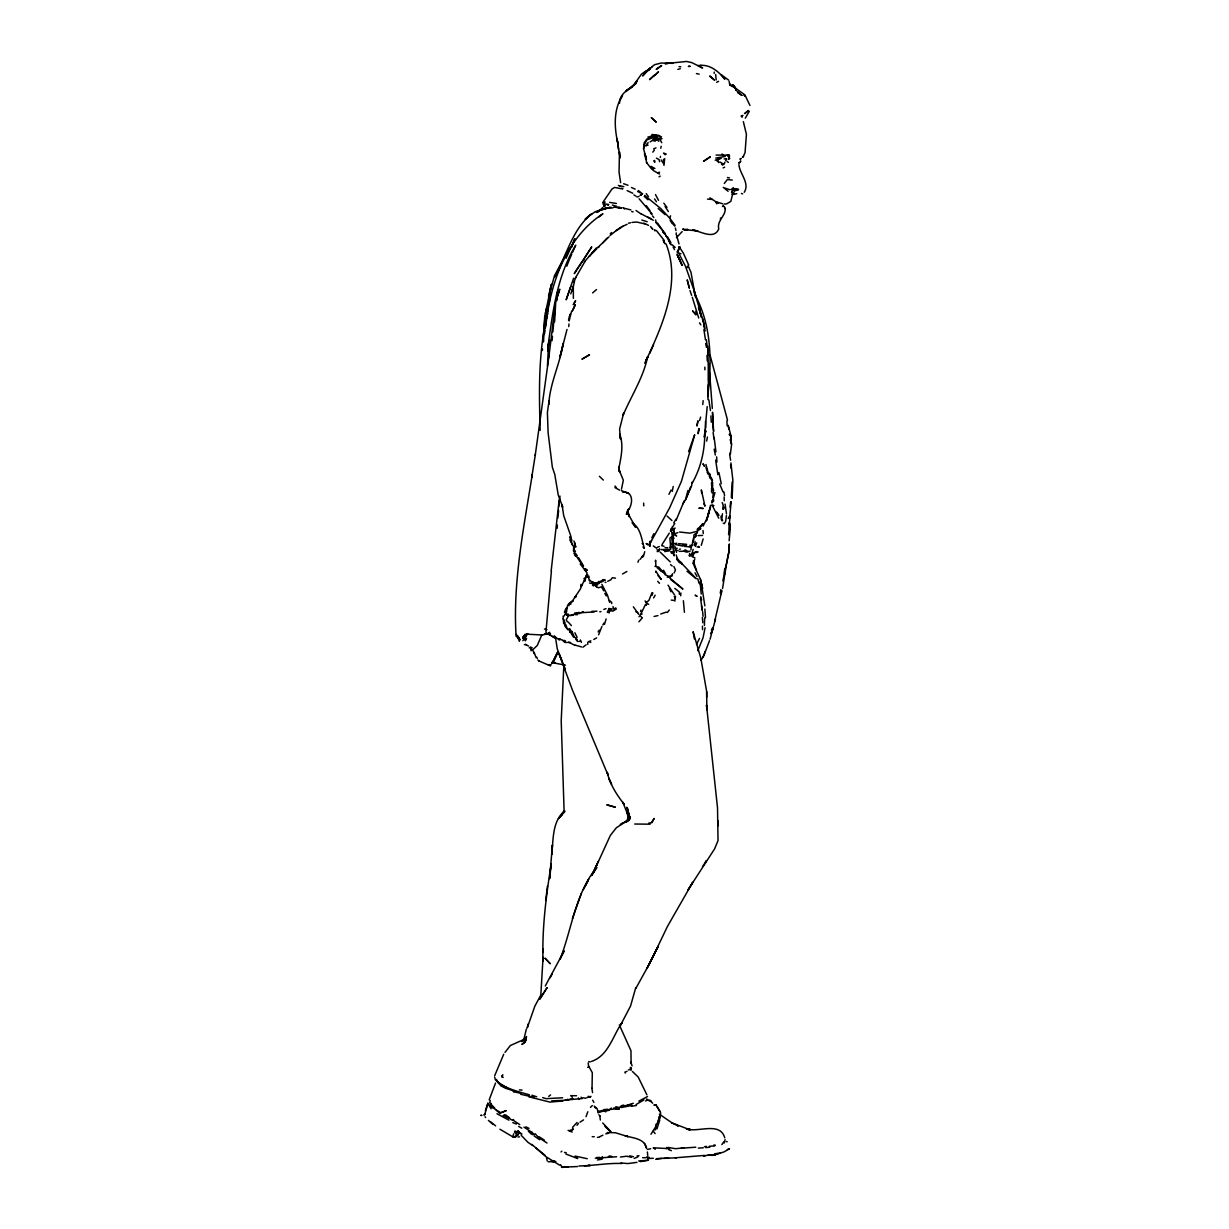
<?xml version="1.0" encoding="UTF-8"?>
<svg xmlns="http://www.w3.org/2000/svg" width="1229" height="1229" viewBox="0 0 1229 1229"><rect width="100%" height="100%" fill="white"/><g stroke="black" fill="none" stroke-linecap="round" stroke-linejoin="round"><path stroke-width="1.5" d="M611.673 603.639L611.673 602.302L609.415 600.474M661.755 142.672L659.988 139.491L657.054 137.356L653.475 137.371L653.475 138.37L659.988 139.491L662.001 138.662M721.054 517.901L721.054 516.134M554.479 637.482L549.64 634.947L549.67 632.244M558.673 506.855L559.994 496.086M583.529 566.185L580.242 563.942L587.078 573.021L584.804 581.471L584.174 580.365L580.211 589.29L572.637 600.612L569.964 602.625L568.935 605.743M701.191 594.037L700.469 585.618L699.055 582.07M563.788 666.594L561.207 720.747L564.08 810.556L561.96 815.042L558.473 818.499L564.864 811.57M694.37 638.865L693.11 631.691L700.868 658.375L706.66 691.528L706.844 709.686L706.506 705.123L717.521 807.899L718.028 840.605L714.633 848.809L688.117 889.781L692.741 882.268L667.393 926.543L650.279 962.246L635.823 988.439M726.431 515.397L725.678 521.403L724.28 523.646L723.22 523.155M545.077 322.536L544.57 329.602M670.819 549.24L669.882 538.087L671.526 536.858L674.153 555.846L672.54 552.236L670.88 551.544L671.541 553.311L672.54 552.236M697.058 533.109L698.195 529.561L702.896 523.569L700.407 526.442L701.867 525.044M715.677 74.539L716.154 79.977M676.211 1157.826L675.382 1157.795L704.217 1155.444M573.375 298.34L573.313 287.202M587.739 644.395L587.8 642.152M543.541 341.831L544.647 316.99L550.776 287.463M620.63 182.645L619.047 172.198L619.477 151.889L620.046 157.988L617.066 139.123L618.248 144.868C614.285 128.692 613.041 110.011 622.473 95.509L620.522 99.226M707.95 399.579L708.856 363.369M727.076 425.633L726.969 420.748M732.146 498.144L732.868 480.262L730.917 462.887M557.229 528.255L557.336 524.998M643.504 148.863L644.18 143.593M588.399 576.923L589.49 581.04L589.751 580.011L592.9 583.16L594.421 582.976L593.407 585.941L594.836 584.036L596.342 584.405L596.449 586.725L598.385 587.785L601.442 586.801L603.731 590.857M708.549 381.005L707.889 349.236M551.406 570.978L545.968 631.767L546.229 634.164L547.32 633.734M540.699 997.134L543.049 957.36L543.049 961.247C541.881 928.602 546.152 895.972 551.222 863.818L550.146 873.942M704.386 625.469L704.663 618.018M564.065 640.816L565.079 642.275M713.834 500.71L711.944 502.953L714.971 492.568M587.293 577.231L587.739 574.742L586.202 575.648M542.819 341.831L545.092 315.669M549.255 303.916L549.977 292.779M517.086 1132.401L515.781 1136.779L512.892 1136.902L499.911 1129.221M708.38 384.616L707.689 396.537C711.944 362.494 711.852 326.929 695.537 295.759M529.407 1094.809C517.517 1091.444 504.289 1088.356 495.318 1079.723L494.734 1077.265M588.829 577.553L588.921 576.094M554.632 321.844L555.769 301.32L559.763 289.168L556.553 299.599L557.966 290.827L557.29 295.16L557.643 292.072L556.783 300.813M673.077 540.407L673.139 539.393M552.42 845.229L551.806 854.278C553.388 839.361 552.113 821.418 564.71 810.725M680.697 595.788L680.897 593.008M547.873 351.386L548.61 343.367L547.458 365.935M552.405 845.214L549.64 878.643L549.977 875.57M644.334 144.776L643.643 149.062L646.469 159.401M564.203 615.929L566.492 611.796L567.598 605.282L569.964 602.625M729.304 544.14L728.874 552.681L722.821 580.964M707.213 406.538L704.371 437.309L704.77 433.269C704.785 450.628 700.914 467.711 692.373 482.859M714.157 73.387L714.249 72.081M529.207 647.852L531.251 647.775M730.333 454.238L731.685 443.899L730.349 439.475L731.086 443.761M552.067 340.648L552.436 336.316M530.667 648.835L531.066 650.771L532.188 649.526L534.354 652.86L536.044 657.561M729.12 540.745L730.241 529.008L729.243 522.386M702.788 404.556L703.142 400.623M729.319 544.339L728.874 552.681M691.988 482.229L691.666 485.747L685.459 499.757M731.178 501.77L729.534 518.607M568.75 326.607L568.996 323.98M690.913 549.885L691.266 547.105L690.299 546.828L691.62 545.369M650.971 1134.244L655.856 1126.471L656.071 1124.151M711.422 491.4L712.59 482.982L709.502 473.472L708.457 473.703L710.331 475.485L709.148 475.884L710.393 478.557L711.422 478.096L712.467 480.478M731.071 440.259L730.21 433.637M565.309 1099.986L572.13 1099.463L572.222 1098.557L567.429 1100.155L551.683 1100.861M571.654 311.045L569.135 320.953M602.978 581.394L603.162 579.627L605.021 580.042L602.978 580.564M710.546 505.273L708.027 516.487L703.049 526.12M489.188 1099.817L495.548 1083.041M663.952 165.393L664.689 158.602M552.881 331.876L555.231 305.345L548.841 357.163M557.797 518.146L558.627 510.496M568.397 628.879L573.436 637.068M679.36 551.36L687.917 551.084M615.929 1109.126L619.278 1109.249L619.063 1107.544L621.782 1106.346L631.337 1104.456M722.744 509.221L723.205 505.18L722.176 502.569M724.25 573.098L724.772 568.382M547.458 886.078L545.737 900.473M712.129 483.857L713.404 492.445L712.789 497.299M568.397 615.99L566.415 614.761L570.655 615.545L579.105 612.38M730.041 515.965L728.597 534.753M551.191 570.671L559.164 500.034M722.468 513.768L721.853 518.776L722.667 520.497M730.011 507.039L730.671 501.862M674.829 601.135L675.489 596.157M731.316 497.361L732.192 481.983M673.999 538.502C671.341 536.336 676.334 528.193 672.831 528.916L675.182 528.086M535.398 454.208L531.711 477.605L532.265 474.517C523.769 528.009 512.677 582.147 516.103 636.376L519.176 638.097L516.334 634.441M549.179 354.689L535.214 455.421M545.63 327.144L550.684 287.325M550.177 291.411L554.433 275.834L567.015 252.175M672.816 547.473L673.492 542.803L671.049 528.823M660.311 157.435L660.449 156.421M695.092 552.282L691.512 553.941L690.606 555.938L689.331 555.723L689.669 553.434M721.177 593.73L721.515 591.456M705.093 627.727L703.049 637.805L697.811 650.694M580.702 586.479L581.025 584.343L581.839 585.019M693.663 554.171L691.789 555.247L693.233 555.155M694.907 545.123L695.061 541.497M542.312 350.434L542.527 349.036M697.734 421.286L696.981 426.002L698.026 420.886M724.972 162.12L723.881 164.502M663.476 572.637L662.953 571.039L660.403 570.533L661.386 570.133L658.805 567.107L654.949 566.354M655.472 561.791L655.579 560.194L655.887 565.709M544.539 333.535L545.092 330.34M720.255 593.161L720.87 589.582M490.263 1100.523L489.726 1102.828L491.124 1104.472M728.428 553.188L724.526 574.834M499.297 1083.164L498.375 1083.026L500.526 1084.377L500.433 1085.591L505.549 1088.279L515.074 1091.291L513.276 1091.629L521.204 1093.395M657.807 1122.63L659.328 1116.393M659.42 1118.943L660.695 1112.89L656.301 1105.178L653.889 1105.025L655.856 1105.439M525.981 1039.135L526.504 1036.508L525.136 1042.146L521.864 1044.435L524.86 1042.223L525.981 1039.135L525.136 1042.146M649.695 541.421L649.542 546.229L650.218 545.784M706.629 441.073L707.443 437.017M722.56 588.522L725.525 569.795M672.232 491.385L673.231 486.5M721.915 590.581L714.602 621.536M550.669 287.924L551.437 284.222L548.518 296.235M692.526 542.834L693.602 537.718M660.756 148.233L661.171 146.297M581.455 642.368L580.395 639.956M606.127 618.94L604.514 624.317M568.52 320.185L569.38 316.252M546.905 306.728L545.43 313.41M549.532 340.034L547.811 347.853C552.604 312.704 556.845 276.218 575.725 245.216L572.591 252.222M526.365 1029.088L523.615 1040.456L524.399 1039.288L521.68 1041.593L524.061 1040.456M619.539 103.328C619.616 93.158 629.432 88.918 636.069 83.326L631.214 87.351L637.037 81.222L634.563 84.509M643.842 146.174L646.577 140.121L653.475 137.371M645.425 604.53L641.123 613.471M570.256 314.04L569.841 315.853L570.256 314.547M572.007 291.089L574.511 281.641M646.239 605.405L646.7 603.378L645.087 600.889M563.665 623.687L563.112 616.113M644.749 551.683L643.335 556.706M635.777 987.578L630.538 1006.059L620.553 1025.14L622.197 1022.436C612.61 1035.955 608.555 1055.757 591.364 1061.472M732.376 195.073L730.84 201.372L726.416 203.983M712.467 505.918L711.714 505.027L712.513 505.718M587.8 1111.753L586.033 1116.685M656.993 1128.806L659.681 1120.387L659.266 1118.298M575.879 277.339L573.958 282.055M592.025 1088.157L592.317 1072.687L588.599 1066.004L588.169 1062.901M703.172 538.947L701.267 545.323M729.673 455.252L730.318 452.748M710.07 639.264L715.539 618.924M686.228 497.023L687.917 490.509M689.331 555.723L691.804 554.202L693.171 549.378M528.347 1023.726L527.21 1027.982L534.815 1006.259L540.407 995.813M503.706 1054.282L494.626 1075.836M595.712 868.719C575.003 894.789 571.884 929.016 560.132 959.004L564.203 950.847L545.261 986.027M734.727 191.263L733.452 187.914M703.295 533.632L702.988 530.498M666.732 1147.425L666.441 1148.5L653.229 1147.809L655.241 1149.269M573.451 551.053L573.713 546.92L569.872 539.992M567.429 1100.155L567.706 1099.141M679.975 246.645L677.01 252.114M621.475 489.188L623.333 480.247L618.709 469.017L620.015 472.335L618.924 469.432L619.37 471.429L619.063 466.866L618.97 467.926C621.06 456.865 623.856 445.113 619.723 434.175L620.43 438.845L619.6 428.982L623.748 412.836L623.088 415.264C631.276 395.83 643.289 377.81 647.698 356.625L646.085 360.343C662.646 325.178 681.358 282.593 666.057 243.957M652.138 595.235L652.845 592.9M699.608 420.502L700.622 417.092M566.999 329.464L559.994 356.763L563.189 343.582C559.856 364.337 549.824 383.417 548.795 404.356L549.056 400.685L547.397 412.637L548.119 432.792L552.359 467.235L554.786 474.471L558.273 495.149L562.436 506.271L562.636 507.224L562.022 504.597L563.727 515.719L571.101 536.873M585.864 571.178L586.264 569.872L587.324 570.256L585.112 568.873L584.558 570.056L585.941 569.104M725.187 208.423C725.955 215.874 716.707 220.452 718.75 228.978C714.095 240.07 700.607 231.221 692.526 229.961L697.811 230.944L683.201 229.485L683.078 228.64M708.887 512.524L710.592 506.901M650.003 545.891L650.11 543.832M485.378 1110.693L487.99 1102.951L484.702 1114.703L483.611 1114.903M640.555 611.443L640.97 610.106M697.258 529.776L697.995 528.639L695.184 537.165L696.213 535.844M598.569 634.825L601.903 626.529M705.692 432.516L705.292 429.95M736.14 190.541L732.254 189.22L732.592 188.16M658.713 551.575L659.174 550.146M571.377 1130.864L572.837 1128.391M676.011 1157.841L656.9 1158.594M729.627 156.022L728.398 158.664M611.397 1108.036L608.647 1110.478L605.359 1110.355L597.878 1112.813L597.97 1110.908L599.015 1112.137L599.89 1110.878M723.589 509.221L724.265 507.208M572.361 918.585L581.394 893.391M651.984 592.701L648.958 600.305L646.193 602.625M570.763 293.869L573.528 285.85M645.578 1101.061L647.975 1099.663L646.423 1099.018M734.22 194.074L732.453 194.535L732.791 191.97L731.532 192.338L733.221 188.529L738.583 189.45L732.254 189.22M709.517 640.662L703.633 656.117L700.976 660.28M568.105 1130.357L569.841 1131.264L570.317 1129.943M676.257 232.88L676.18 234.247M571.577 247.444L574.865 238.656L566.047 258.259M699.501 638.419L696.459 644.488M648.144 142.487L646.331 145.867L644.795 145.759M694.032 553.726L695.337 552.144M566.83 266.217L568.581 261.393L568.213 262.299M570.732 286.557L566.17 299.83L573.62 278.23M695.414 546.429L696.751 542.849M690.514 487.037L686.028 498.897L682.802 503.921M688.578 451.657L694.677 434.805L681.404 481.399L669.559 508.007L650.725 542.158M675.028 225.245L669.697 218.117L670.588 215.812M637.928 562.221L638.757 560.147M647.714 544.831L646.131 543.556L649.726 545.062M694.738 559.226L693.171 563.942L693.571 561.883L693.97 565.386L700.407 579.197L702.558 588.353L700.407 579.197M713.173 628.127L710.915 633.795L713.281 627.927M702.911 657.269L705.385 651.17M548.088 1161.697L555.431 1161.774M749.337 111.255L745.296 118.199M503.153 1115.517L507.454 1116.424L511.064 1119.665L513.276 1120.295L513.599 1119.496M708.457 473.703L705.922 464.47M490.955 1103.319L491.754 1106.515L489.634 1105.117M541.743 635.147L537.303 645.455L533.355 649.189M568.935 260.64L571.808 253.973M609.307 612.872L607.433 612.103L609.092 609M740.472 159.908L740.135 158.879M597.309 863.695L593.3 872.682L610.352 835.428L616.359 827.747L629.217 819.466L625.162 821.894L629.217 819.466L630.2 816.839L629.709 819.62L627.589 821.295M598.4 861.268L591.656 875.632L596.925 867.505M649.68 353.476L653.521 344.873M553.895 661.325L558.181 651.693M650.279 543.034L651.416 540.514M658.898 550.239L659.589 548.718M670.435 531.112L672.371 526.842M557.259 652.722L552.036 663.445L557.52 652.553M699.439 547.335L698.518 546.321M570.579 630.031L569.611 632.105L570.655 630.907L569.688 628.541M672.447 574.665L671.756 576.14L672.524 573.728M651.831 537.826L653.859 533.678M646.085 360.343L647.714 357.04L644.672 363.216M671.403 543.387L669.882 547.842L671.295 547.013M572.637 310.169L575.372 304.638L572.361 311.029M744.236 192.292C750.105 183.229 739.628 173.75 738.89 164.625M585.035 886.601L588.722 879.227M660.034 1117.883L660.096 1115.471L659.42 1116.762M579.627 265.725L591.733 246.875L581.809 262.269M526.673 634.441L524 639.295M668.929 494.304L671.111 490.048M627.65 819.973L626.59 822.047L628.05 817.331L628.096 818.514L627.174 811.877L628.311 816.01L622.811 802.168L624.317 804.534C616.82 794.917 609.907 784.348 607.218 772.273L608.078 775.238L572.376 689.899L559.149 654.12L565.34 669.098M526.949 633.887L523.738 639.341L526.642 634.717M526.55 635.07L522.863 640.693M583.314 889.688L588.338 879.979M571.915 633.611L572.069 631.537M602.84 625.008L603.854 623.103M559.902 267.4L554.863 276.802C566.492 255.678 572.222 229.162 591.886 213.723L589.398 215.628L595.282 211.726L603.608 208.792M525.198 634.149L522.801 638.066M655.856 1126.471L658.636 1120.234M644.134 142.779L646.961 139.015L649.526 137.694M721.116 158.449L715.201 160.216M492.23 1105.378L491.754 1106.515L500.126 1113.535M575.264 278.246L585.327 260.871M711.391 629.955L712.482 627.973M550.054 977.854L552.159 973.998M676.027 520.512L684.169 500.956M729.888 189.712L725.156 188.114M653.644 597.908L655.165 595.189M561.192 639.771L559.118 638.727L559.149 639.756L560.393 639.249M655.165 1130.035L656.808 1127.177M724.25 1142.985L725.049 1139.652M586.894 1097.574L590.258 1096.867L588.292 1096.314M564.987 622.396L564.91 626.068L567.875 629.786M728.136 518.53L729.642 515.965M513.63 1133.829L512.892 1136.902M515.781 1136.779L519.283 1133.199L520.988 1133.307M505.011 1052.362L510.373 1045.51L526.073 1038.52M522.74 637.989L524.337 635.362M690.068 551.176L686.765 552.159L683.785 551.176M673.722 522.863L676.134 518.991M672.555 527.011L674.767 523.493M592.47 585.373L593.484 583.79L594.836 584.036L596.449 586.725L594.452 584.881M657.146 551.683L658.007 550.331L657.008 549.655M579.028 266.232L574.281 273.606L582.116 261.424M651.969 821.802L654.151 818.437L651.923 822.708L648.866 823.015M598.108 631.875L599.23 630.139M705.431 862.236L706.46 860.653L702.496 866.706M723.497 205.335L723.036 205.719M669.298 533.14L662.032 544.555M721.853 1144.568L723.85 1141.818M634.625 83.756L641.538 74.063L652.061 67.103M720.302 218.87L721.054 217.763M567.921 250.854L569.749 248.197M743.622 156.206L742.47 157.189M586.125 644.81L582.945 647.222M550.607 664.95L549.993 664.597M577.031 1125.318L578.506 1123.291M584.374 261.931L596.511 247.782M595.297 1158.21L616.62 1156.75M652.799 152.135L654.366 150.107M660.956 549.609L669.713 549.455M640.048 559.41L643.381 555.093M696.213 531.573L689.822 533.156L679.514 532.003M567.675 614.654L568.674 615.883L568.167 614.039L565.448 614.208M698.041 535.598L702.527 535.414M693.986 545.015L695.168 543.525M639.049 616.743L639.94 615.621L641.477 616.989M667.393 612.441L669.298 610.06M678.93 249.502L677.886 251.653L685.49 266.294L694.738 292.318M672.831 530.39L674.245 528.839M603.424 201.541L612.027 188.989L614.838 187.346M577.046 1122.461L572.53 1127.423M674.106 572.975L675.443 569.964L673.876 566.523M550.976 664.443L549.916 665.672L548.088 664.582M638.926 621.782L642.414 617.711M733.897 189.619L734.665 188.728M598.846 581.348L597.34 583.068L594.406 582.853M742.992 157.158L745.066 152.504L746.418 134.376L743.345 121.61M602.763 242.881L607.049 238.119M650.172 67.656L642.644 75.952L647.744 70.714M589.966 1097.389L591.026 1096.314M589.874 255.709L589.167 256.477L596.618 248.811M524.015 636.284L522.878 637.513L527.917 633.841L524.553 635.9L527.118 634.195L541.881 634.978M711.868 501.017L713.603 499.143M725.617 160.6L726.692 159.463M501.985 1077.203L502.83 1074.668M676.411 237.689L682.172 231.605M640.386 195.211L642.46 193.875L640.386 195.211L642.46 193.875L638.358 190.51M485.086 1113.889L484.702 1114.703M727.322 155.115L728.152 155.991L729.12 155.131L716.077 155.084M724.28 183.459L727.338 179.542L732.269 180.064M728.828 159.371L729.796 158.357M627.742 820.864L628.495 820.112L624.516 822.508M596.679 584.313L595.881 583.575L596.679 584.313L600.044 582.392M561.054 1151.942L561.822 1151.174M591.963 253.266L596.557 248.719M599.89 210.313L602.809 207.44M598.753 217.087L602.901 213.769C568.259 236.26 552.128 278.507 546.782 318.004L547.55 313.549C538.148 351.832 539.07 391.268 540.145 430.365M548.242 634.103L549.64 634.947L550.592 633.995M590.458 1107.39L592.301 1105.578M587.139 217.41L585.188 219.269L589.582 215.305M731.747 85.308L735.51 87.889L729.903 85.093L730.164 83.971M573.359 600.935L569.473 603.854L570.978 604.053M740.887 161.199L738.66 163.088L739.858 162.52M654.105 75.415L649.526 79.639L658.544 71.85L657.285 72.834M732.1 193.936L733.943 192.262M744.882 113.682L748.43 110.518L744.743 113.314M608.278 1156.919L609.492 1155.859L611.812 1156.458M647.514 1096.56L638.819 1101.153M728.152 155.991L729.12 155.131M592.624 292.901L596.495 289.568M587.354 576.078L583.959 578.613L585.127 580.042M695.168 533.893L693.924 534.922L693.755 539.792L691.266 547.105L689.146 546.844M610.045 235.569L614.454 231.989M610.245 233.71L611.643 232.588M609.016 236.828L597.709 247.597M528.378 1131.248L530.805 1133.522L532.157 1132.447L534.246 1134.674L535.107 1133.691L538.363 1137.286L546.997 1143.031M548.718 1096.391L550.577 1094.916M650.018 68.793L645.855 72.019L649.557 69.316M725.387 204.045L724.188 203.953M647.929 136.987L658.79 135.513L661.525 136.911L660.188 137.986L659.773 136.465M651.862 66.75L654.611 64.707L661.11 63.048L672.939 63.324M597.371 212.233L599.414 210.727L596.388 212.417M591.81 611.381L596.941 611.197M711.391 488.712L712.129 488.174L713.757 490.417M627.927 1105.025L633.365 1103.273M641.768 557.183L642.89 556.384M626.913 571.47L622.488 573.989M709.502 473.472L708.303 474.317L707.136 472.382M615.161 231.528L622.857 226.32M597.77 247.659L599.414 246.537M616.113 230.422L621.536 226.858M608.739 204.429L604.637 203.953L604.361 206.749M650.156 141.888L652.461 140.398L655.257 141.181M727.384 1149.468L729.473 1148.792L723.958 1151.942L714.448 1154.891L719.81 1153.017M580.042 1122.138L583.529 1119.911M732.453 194.535L736.785 193.675M653.505 75.968L656.271 74.216M628.418 1069.952L631.429 1069.076L630.308 1067.402L631.245 1068.047M659.051 176.853L660.203 176.131M513.983 1137.04L515.089 1136.349M508.314 1118.344L509.451 1117.637L505.088 1116.9L507.454 1116.424M672.463 552.912L674.26 551.821M712.743 485.163L711.668 485.824L711.468 482.843L712.59 482.982M574.773 612.918L579.32 613.609L583.176 611.596M620.276 824.382L623.41 822.493M643.935 1099.94L636.161 1104.487M593.791 639.495L596.649 637.882M740.334 158.971L741.317 158.433M603.516 579.689L597.34 583.068L599.322 582.1L598.001 583.299L598.723 583.714M716.676 82.343L718.55 81.329M648.098 1158.271L648.989 1157.779M597.801 211.634L602.056 209.329L599.491 210.558L600.873 209.99M572.13 1099.463L582.269 1098.542L581.071 1097.205M615.79 607.894L613.594 609.077L612.979 606.542M601.887 582.008L599.798 582.269M567.429 607.725L565.816 608.585L564.449 612.319L566.492 611.796M675.643 533.309L677.87 532.664M572.361 1129.85L573.39 1129.313M648.912 69.7L643.443 73.003L650.095 68.978M723.113 167.897L724.68 167.159M648.436 1160.299L638.711 1160.959M600.075 1136.533L602.901 1135.197M607.648 581.286L610.721 579.904L612.303 577.722L615.499 578.168M492.337 1106.561L491.17 1107.099L493.228 1107.959M622.519 226.413L627.097 224.323M653.551 148.955L655.963 147.864M666.333 612.103L660.726 613.993M604.13 208.592L600.628 210.051L610.951 207.225M651.047 136.987L653.213 136.096M634.149 1158.44L637.912 1156.888M500.756 1112.767L506.118 1110.678L500.756 1112.767L496.624 1110.156M627.097 1071.304L624.824 1072.195L625.346 1073.055M719.242 158.387L718.489 158.664L720.025 158.203M648.129 1160.191L640.278 1161.635M657.377 547.289L659.297 546.567M603.808 609.446L606.005 608.616M590.842 640.816L588.799 641.553L590.811 642.444M616.405 608.939L612.825 611.197L608.754 609.108M664.689 551.575L669.621 550.792L669.037 549.809M650.033 136.588L653.659 135.405M657.868 172.751L659.558 172.198M703.51 1156.074L710.178 1154.784L712.82 1155.414M704.202 1155.844L705.369 1155.46M725.264 156.436L715.785 158.08M685.767 229.593L684.876 229.869L687.979 229.485L683.201 229.485M568.735 615.299L566.277 619.754L567.23 621.72M602.594 209.468L609.814 207.424L606.619 208.3M621.075 1105.823L623.656 1105.071M677.824 69.408L680.298 68.701M587.662 1067.31L588.829 1066.987M603.915 206.103L605.144 205.765M640.248 614.469L642.137 613.962M724.127 158.94L726.447 158.664M636.914 196.978L639.003 196.425M686.903 267.569L688.639 267.123L690.975 272.254L695.522 297.28M741.21 115.864L742.946 115.418L741.379 116.663L742.255 117.093M607.433 612.103L609.092 611.689L608.463 609.738L610.798 611.12M544.309 634.133L546.936 633.488M542.419 635.009L548.933 633.427M601.089 1110.755L602.717 1110.371M561.484 1167.227L577.63 1166.536M673.738 543.94L676.841 543.203M654.089 616.482L657.945 615.591M620.445 1157.027L626.836 1156.197L631.506 1157.349M694.938 557.905L691.973 556.583M594.206 611.95L581.378 612.687M647.314 1149.453L650.694 1148.716M621.29 1107.544L632.152 1105.393M578.736 641.477L580.134 641.185M605.774 1133.86L608.493 1133.307L607.234 1132.416M687.979 265.28L688.762 265.126L683.339 253.082L679.483 247.229M628.511 223.202L630.554 222.787M653.321 1158.271L647.852 1158.548M711.775 492.752L713.404 492.445M604.146 203.108L602.702 202.447L605.252 202.124M679.422 549.271L680.436 549.086M667.946 63.462L664.966 63.662L686.719 61.45L691.927 62.664L702.589 67.979L700.284 67.042M648.328 1100.569L649.742 1100.324M597.448 1159.961L602.164 1159.162M704.432 1146.718L706.429 1146.38M578.967 1165.983C593.453 1165.768 607.756 1162.864 621.982 1163.51M714.51 1153.831L717.721 1153.324M597.448 1137.393L599.644 1137.04M607.771 207.916L605.006 208.362L612.856 207.901M710.961 1155.368L715.647 1154.645M631.383 1106.254L636.407 1105.501M655.656 1159.285L661.709 1158.379M731.086 189.404L737.876 190.234M613.594 1108.097L616.897 1107.636M608.693 608.463L612.196 609.031M599.783 611.781L600.981 611.627M669.528 1148.854L666.441 1148.5L668.207 1147.456L675.504 1148.685L683.785 1147.901M714.648 1146.012L709.287 1146.227M608.493 1132.57L615.36 1132.739L628.004 1136.625L624.793 1135.642M637.129 1155.89L638.972 1155.706M670.573 530.313L671.94 530.175M603.669 1109.664L607.694 1109.265M700.714 65.352C710.823 64.676 719.026 72.004 724.88 79.224L721.07 74.539L728.659 80.146M697.826 65.613L700.899 65.337M561.96 639.725L564.787 642.414L570.502 642.475M729.903 85.093L730.948 85.001M705.707 1147.594L709.809 1147.241M632.059 222.418L636.73 222.034L645.117 223.955M576.539 1095.73L570.717 1095.638L572.315 1097.174M573.328 615.222L570.855 615.391L571.746 614.807M517.993 1136.979L519.544 1136.871M698.333 1148.101L703.311 1147.794M695.768 1147.195L681.112 1148.239M563.481 1167.273L568.136 1166.997M596.633 1157.441L600.305 1157.703M619.785 185.779L623.825 186.624M686.688 544.324L678.623 543.648M584.482 1165.783L590.197 1165.614L588.722 1165.092M722.514 206.487L723.743 206.441M500.526 1084.377L503.69 1085.96L503.813 1087.158L506.271 1087.342M675.044 548.303L677.24 548.272M663.937 1158.332L668.776 1158.256M663.522 550.07L667.746 550.054M592.209 1136.702L594.252 1136.702M642.644 1157.703L646.208 1157.703M616.559 206.257L612.426 205.074M682.587 545.323L686.366 545.507M650.172 824.183L634.717 824.029M616.804 207.378L621.444 207.931L613.732 207.117M684.568 546.444L688.547 546.705M658.79 135.513L651.908 134.453M574.942 614.608L577.507 614.669M558.043 1100.769L562.974 1100.969L549.901 1102.09L528.731 1096.79M672.463 63.309L667.485 63.109M726.231 1141.633L727.199 1141.68M665.043 547.627L667.808 547.781M684.753 549.993L685.997 550.07M707.505 199.113L712.328 199.421L715.877 201.771L722.575 203.737M667.178 577.092L668.899 577.2M687.026 267.016L688.639 267.123M524.445 644.626L526.365 644.764M552.251 1161.513L555.493 1161.758M616.374 203.461L609.661 202.37M708.073 1155.152L710.454 1155.337M519.375 1089.893L522.002 1090.092M587.247 1158.701L575.095 1156.074L577.722 1158.563L565.862 1154.031M697.089 546.951L698.794 547.12M562.621 1097.774L545.983 1098.665L542.696 1097.589M671.28 600.09L673.815 600.366M607.449 1133.184L608.493 1133.307M679.038 66.643L680.82 66.842M683.017 546.106L675.904 544.616M618.955 1108.527L606.496 1109.879L606.865 1110.832M636.975 1162.357L627.896 1163.571L620.845 1162.972M564.51 1152.449L566.262 1152.664M565.371 665.15L551.944 662.6M521.987 1134.075L520.297 1133.553M678.178 550.607L674.752 550.085M710.316 477.927L711.422 478.096M713.88 1144.982L715.37 1145.198M551.299 1160.821L554.371 1161.297M615.606 187.622L622.366 188.928M674.813 588.384L679.299 591.948L679.422 594.344M664.059 546.29L661.694 545.645M727.43 177.514L729.473 177.867M552.328 1160.913L555.738 1161.482M695.86 552.405L696.797 552.512M552.067 662.185L555.185 662.723M621.075 207.839L618.525 207.394L621.091 207.885L619.8 207.547M589.505 583.022L593.484 583.79M618.356 185.379L620 186.24M696.413 73.586L699.163 74.139M696.167 551.56L698.103 551.929M583.084 1097.758L585.864 1098.311M520.65 1094.271L534.277 1097.374M656.394 140.183L653.045 139.476L656.839 139.522L658.836 141.289M677.947 253.082L680.974 253.742M622.458 492.015C634.149 490.97 633.027 504.766 627.712 510.987L628.633 509.067L626.406 514.383L627.819 509.743L629.079 516.61L628.096 513.63L635.623 527.302L632.121 522.709C641 528.101 641.415 539.331 644.349 548.149M626.483 1136.149C633.887 1138.131 644.779 1138.93 646.562 1148.224L644.488 1143.416M641.83 220.052L647.207 221.742M704.924 430.857L706.137 431.133M615.76 1106.761L619.063 1107.544M655.41 230.222L654.32 229.961L655.042 230.898M623.641 208.147L630.846 209.882M512.77 1122.63L516.41 1124.028M646.823 1156.812L649.311 1157.426M642.122 543.525L643.274 543.817M629.617 1155.813L633.457 1156.75M538.978 660.956L548.964 665.273M631.691 211.48L633.15 211.864M544.447 629.018L546.936 629.678M504.197 1114.703L506.502 1115.317M532.249 647.867L530.191 646.946M575.095 645.087L581.547 646.93M621.459 490.632L628.511 493.459L627.051 492.983M603.162 579.627L604.975 580.165M627.988 185.241L623.61 183.72M742.654 193.859L741.456 193.46M513.276 1120.295L519.744 1124.566M731.977 85.692L744.882 94.863L749.951 105.448M531.896 1095.239L536.704 1096.775M569.841 1131.264L572.192 1132.017M699.716 527.287L700.776 528.7L699.869 528.439L700.469 527.533L697.534 528.685L700.376 528.7L699.578 527.64L699.424 529.868M563.834 640.324L565.478 640.862M718.32 203.138L715.877 201.771L716.737 203.86M592.24 581.624L593.469 582.054M588.752 1061.503L590.197 1062.01M621.567 188.129L622.903 188.621M594.867 1107.467L597.079 1108.558L597.632 1110.693M655.118 1104.748L656.301 1105.178M666.272 154.132L663.522 153.103L665.273 154.793M564.741 624.501L566.047 625.008L566.984 628.418M668.745 1149.653L671.418 1150.682M605.021 582.147L605.912 582.485M627.143 190.618L632.766 193.245M689.822 545.23L691.574 545.937M498.513 1083.287L501.831 1085.176M677.01 1125.365L678.331 1125.964L671.833 1122.876L689.577 1129.651L686.473 1129.159L690.59 1129.543L688.286 1129.359C699.9 1131.832 720.286 1121.969 724.772 1137.839M496.962 1113.72L508.929 1120.141M603.762 1110.97L605.805 1111.815M669.697 218.117L660.895 208.653L644.657 195.426M568.689 642.152L575.003 645.44M659.527 174.057L652.876 170.247M574.127 546.69L574.296 551.621L575.464 554.909L577.138 555.662L575.618 553.434M631.476 187.499L635.178 189.158M678.777 246.691L679.883 248.135M646.7 603.378L648.682 604.284M657.223 567.875L662.769 572.13M670.542 564.618L672.186 565.97M641.384 213.954L653.321 220.268M643.904 223.171L648.528 225.368M525.828 1126.839L529.023 1128.376M607.172 204.782L608.294 205.335M523.953 1127.147L532.157 1132.447M559.564 1165.123L545.922 1156.658L535.798 1147.901M656.424 158.188L659.174 159.601M647.975 217.118L650.786 218.593M697.242 596.311L695.122 595.174L696.382 595.911M667.055 516.072L671.925 520.512M633.334 606.819L638.727 614.316M733.652 86.184L732.269 85.415L734.681 86.813L732.914 85.154L736.34 89.917L733.068 84.878M635.915 611.719L637.851 612.779M516.241 1131.632L514.982 1130.926L514.552 1132.247L517.916 1135.458M651.047 166.33L654.919 168.511M614.899 487.529L619.631 490.171M637.605 191.401L640.232 192.892M525.397 644.273L528.485 646.024M653.306 545.922L656.67 548.257M518.638 1126.394L521.803 1128.222M549.332 665.058L550.607 665.811M719.948 161.982L723.236 163.995M672.447 1123.168L659.42 1114.211M559.149 639.756L556.507 637.943M633.934 194.904L635.931 196.133M492.276 1105.532L494.811 1108.205M570.686 631.614L572.391 632.689L574.65 637.498M655.272 134.76L657.715 136.311M552.174 636.361L554.893 638.097M539.193 1136.81L544.37 1140.143M728.09 191.278L723.251 187.33M530.805 1133.522L532.649 1134.72M532.818 1145.551L528.071 1142.448L521.219 1135.335M639.111 198.775L652.246 214.138M709.901 197.808L712.328 199.421M572.222 1098.557L573.236 1099.248M673.646 533.954L676.626 535.967L674.26 534.2M534.093 1135.949L539.685 1139.759M636.023 210.482L641.507 214.292M718.028 161.66L716.968 160.922L717.506 159.217L718.781 162.674M554.125 635.823L555.677 636.929M670.158 243.788L671.341 244.648M622.873 207.701L624.486 208.884M686.98 571.255L696.275 578.751M531.773 1144.429L545.277 1155.552M727.015 161.383L728.382 162.412M672.186 244.786L675.151 247.413M722.022 154.009L723.528 155.177M571.408 625.607L568.213 622.058M744.159 95.186L745.435 96.185L744.298 95.14M492.706 1124.243L488.405 1120.387M490.325 1121.601L495.625 1125.872M652.66 1103.196L649.941 1100.278L649.864 1101.169M537.841 660.019L539.331 661.233M632.428 1071.473L638.204 1077.05L646.884 1094.824M491.093 1108.773L488.589 1104.656M651.539 228.087L652.814 229.208L650.464 226.551M573.912 549.332L575.418 551.468M672.524 535.137L673.538 536.028M729.12 434.513L730.041 435.327M695.768 578.26L676.995 558.381L677.609 559.502L676.18 554.924M594.206 1106.085L596.311 1107.99M644.226 196.363L647.975 199.789M658.176 208.531L665.166 214.676M517.563 1131.433L519.514 1133.261L517.993 1130.634L519.79 1132.923M721.484 164.087L722.683 165.208M599.383 476.268L603.316 480.078M650.648 166.76L653.382 169.402M604.822 1126.117L609.891 1130.91L605.728 1127.101M668.776 577.108L682.925 589.075L670.604 579.427M655.948 222.557L665.196 233.372M658.022 575.633L661.279 579.412L656.117 571.746M501.632 1075.928L503.153 1077.464M518.991 639.065L517.102 636.468M660.203 552.128L670.204 561.868M656.363 230.514L664.059 240.223M598.8 1114.749L600.182 1116.224M646.377 162.366L651.846 169.295M657.715 581.363L659.512 583.314M498.528 1082.365L496.777 1081.151M663.045 232.02L663.906 232.972M717.675 513.83L716.399 512.063L719.026 515.35M519.652 639.71L518.484 637.667L519.683 638.988M570.655 630.907L572.192 632.643M663.122 232.25L664.92 234.293M666.978 207.394L663.814 203.184M679.56 562.805L676.595 559.164M672.678 223.724L674.782 226.197M575.648 637.882L577.353 639.925M602.702 1122.983L611.136 1131.863M718.75 518.223L713.112 507.116M652.43 215.828L653.843 217.564M615.022 485.962L616.436 487.698M662.923 230.868L657.484 222.941M642.982 546.92L643.981 548.195M665.073 206.472L668.376 211.542M650.54 213.001L651.401 214.107M656.885 1106.561L660.065 1111.462M575.786 639.188L577.538 641.492M653.213 1131.095L655.118 1133.614M646.208 193.629L648.482 196.671M669.037 241.283L670.082 242.712M646.331 205.689L649.849 210.466M662.953 571.039L665.181 574.788L670.604 577.015L670.327 575.618M563.128 618.909L564.603 620.952M485.056 1116.746L485.624 1117.56M646.992 144.023L647.96 145.391M654.55 198.96L656.455 201.756M533.57 652.645L534.185 653.551M703.003 464.04L704.524 466.298L703.188 463.994M699.531 322.874L700.837 324.84M581.778 564.142L575.464 554.909M577.138 637.39L574.865 632.751M602.179 1156.627L602.917 1157.764M653.782 160.769L654.78 162.366L654.642 160.415M560.547 1164.723L562.314 1167.55M736.555 90.946L735.05 87.351L736.002 89.901M518.945 638.097L520.113 639.986M519.406 641.4L517.916 637.651M694.185 292.779L695.783 295.421M668.038 585.158L674.475 594.867M663.476 570.225L665.611 573.835M604.791 593.423L606.266 595.942M670.097 220.114L672.063 223.478M667.639 236.967L670.88 242.62M548.349 632.658L549.64 634.947M698.717 318.004L692.296 297.28M645.978 156.482L644.457 153.763L646.777 162.812M695.015 572.822L697.012 576.401M666.149 235.83L671.019 244.663M592.67 1100.17L593.899 1102.398M673.139 247.06L674.491 249.595M663.184 240.377L664.997 243.726M650.755 1100.8L651.339 1101.921M583.437 565.801L578.521 557.628M517.578 635.946L518.484 637.667M655.472 194.551L658.498 200.312M678.055 256.538L682.095 265.234L677.486 255.355L682.095 265.234M676.887 254.265L679.898 260.056M691.635 295.359L689.991 290.551M656.486 572.284L655.84 571.024L656.056 572.084M573.958 553.234L575.464 556.122M630.323 1068.738L631.107 1070.29M656.578 136.373L657.054 137.356M721.177 519.053L722.037 520.881M674.69 545.906L676.534 552.359M596.756 583.237L597.571 584.989M619.355 1024.955L630.969 1050.734L631.091 1063.623L630.907 1062.148L632.075 1065.866M669.421 588.43L670.973 591.748M599.122 1157.319L599.691 1158.532M536.75 657.208L537.35 658.498M659.236 160.661L659.712 161.706M703.787 503.583L704.97 506.179L701.344 489.91L701.713 493.474M601.841 584.343L607.51 595.251L609.645 602.425M573.897 541.037L574.926 543.356M724.419 206.749L725.402 209.068M562.16 661.417L557.259 648.866L555.554 637.743M719.718 484.042L722.975 491.815M694.078 290.612L703.925 323.949M674.306 596.434L675.151 598.508M663.491 240.438L664.674 243.373M661.141 159.954L663.537 163.549L663.522 159.324M665.503 234.539L666.226 236.46M569.595 536.858L572.56 545.215M705.938 467.512L707.412 471.583M698.763 305.729L700.3 310.2M698.625 307.895L700.807 314.286L698.518 307.465M693.356 560.992L696.397 570.287M599.783 1115.748L600.366 1120.049M703.879 329.587L705.477 339.803M700.008 312.396L701.513 317.328M574.481 542.895L575.771 547.12L574.542 543.064M604.545 206.288L603.04 203.768M710.101 355.304L727.491 420.041M578.429 1097.896L578.859 1099.325M697.719 578.675L698.948 582.93M571.101 537.903L571.946 540.806M728.198 426.402L729.074 429.459M703.833 325.823L705.216 330.924M700.76 596.664L701.651 599.936M679.007 243.957L676.426 234.647M675.336 228.026L675.996 230.53M728.259 425.311L730.886 435.788M655.579 219.945L656.225 222.464M701.36 583.437L704.847 605.836M595.973 582.93L596.342 584.405M721.254 483.704L718.919 472.52M702.711 318.772L704.924 328.158M717.844 474.655L715.662 460.138M692.787 554.34L693.125 555.831M546.506 1157.749L547.182 1160.775M695.844 311.367L696.444 314.148M705.676 343.475L706.46 347.361M714.187 449.153L715.309 455.053M726.477 513.737L725.049 504.12M723.942 491.969L724.572 495.594M701.098 314.824L701.421 316.805M729.888 455.898L730.594 460.23M713.127 432.485L713.972 438.907M729.135 81.375L729.642 84.463M728.459 155.822L728.582 156.636M714.126 437.37L715.923 451.842M591.902 1088.31L592.562 1092.642M702.834 622.826L702.358 617.542M730.579 464.885L731.025 468.203M708.903 400.039L710.454 410.517M730.118 528.439L729.442 523.093L729.703 529.699M700.53 598.093L702.189 609.983M712.974 425.925L713.603 431.41L712.513 412.253L713.127 424.681M701.529 605.759L702.036 610.214M647.376 1151.988L647.76 1155.521M706.445 339.849L707.182 346.901M704.862 609.016L705.492 617.68M702.604 611.596L703.08 616.328M683.37 600.72L684.415 612.303M708.396 355.196L707.766 346.148M618.079 144.761L618.464 149.446M709.563 372.141L712.313 408.489M710.9 415.894L711.314 422.269M706.982 355.335L707.289 360.973M643.627 503.091L643.781 505.887M716.63 456.835L716.922 462.043M705.753 428.03L705.477 421.439M717.92 820.634L718.12 825.796M702.42 626.129L702.558 629.601M724.111 496.992L724.265 500.802M496.639 1079.446L496.685 1080.598M731.962 491.938L732.146 497.96M706.706 697.135L706.66 691.528M704.862 367.118L704.893 369.806M730.917 436.018L730.963 440.243M542.788 948.819L542.772 952.398L542.788 948.819M698.548 430.35L698.149 433.729L699.071 428.598L698.548 430.35M545.307 325.7L544.693 328.681L546.275 321.184L545.307 325.7M708.488 513.522L706.414 520.881L709.164 510.465L708.488 513.522M575.94 596.357L575.587 597.509L574.588 596.925L575.94 596.357M713.619 505.503L713.204 506.409L712.467 505.319L713.619 505.503M658.176 946.345L646.976 968.314L658.176 946.345M575.541 300.828L573.39 304.577L575.541 300.828M480.862 1115.364L481.676 1115.425L480.862 1115.364M526.473 638.419L525.259 640.647L526.473 638.419M546.997 987.809L539.961 998.916L546.997 987.809M627.389 89.763L625.807 91.591L632.013 87.013L627.389 89.763M673.968 532.157L672.877 533.063L673.968 532.157M657.331 68.471L656.209 69.408L661.678 65.552L657.331 68.471M710.147 156.913L703.618 161.26L710.147 156.913M589.459 354.828L582.147 359.052L589.459 354.828M690.022 66.32L688.501 66.397L690.022 66.32M703.188 508.453L699.117 508.176L703.188 508.453M615.207 807.161L607.034 804.887L615.207 807.161M739.459 93.496L737.661 92.206L739.459 93.496M741.855 95.386L737.661 92.206L741.855 95.386M714.402 80.023L709.916 76.152L714.402 80.023M656.025 121.994L651.385 117.646L656.025 121.994M681.68 563.266L680.636 562.252L682.31 564.295L681.68 563.266M550.131 963.597L545.077 958.282L550.131 963.597M695.921 314.716L692.695 311.029L695.921 314.716M627.681 808.989L626.805 807.284L629.694 817.116L627.681 808.989M611.504 784.056L608.724 778.264L611.504 784.056M689.3 287.985L687.257 280.104L689.3 287.985"/></g></svg>
